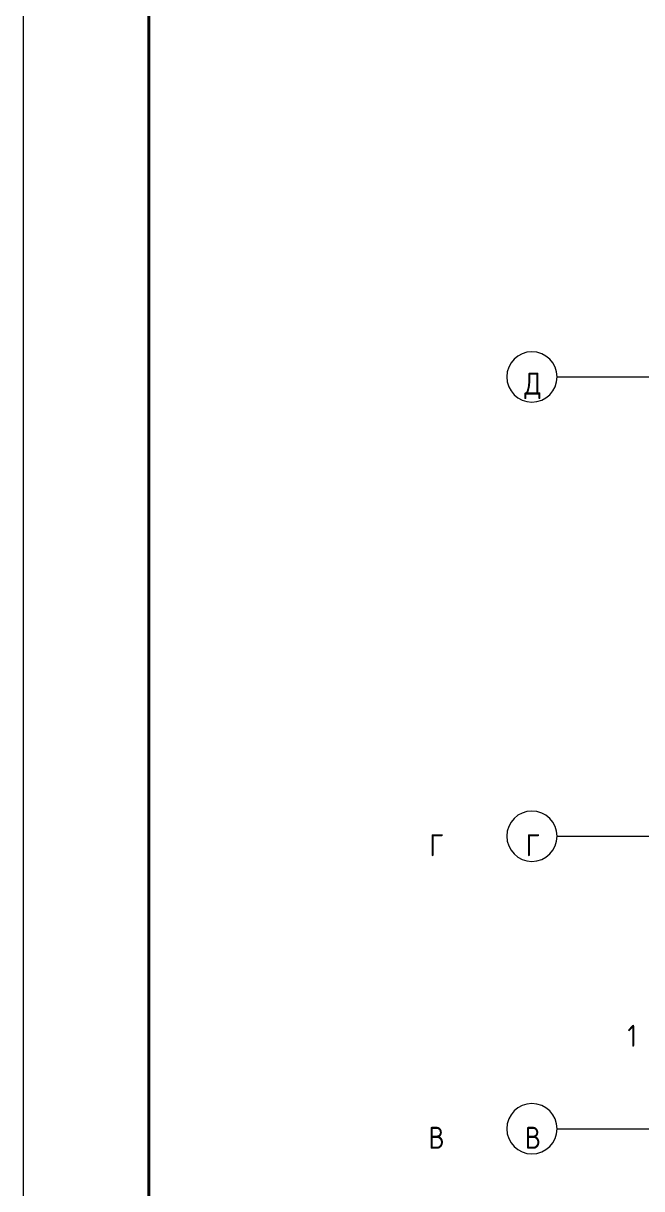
# Model space of a CAD drawing. Header units: millimetres. Extents: x -10178924 to 11692288, y -947381 to 58396.
# Drawn here: x -18603 to -8768, y -84525 to -66004 of the extents above; entities that cross this region are included whole.
import ezdxf

# ---------------------------------------------------------------- set-up
doc = ezdxf.new("R2010")
doc.units = ezdxf.units.MM
doc.linetypes.add('ADSK_Линия сетки', pattern=[25, 20, -2.5, 0, -2.5])
for name, color, linetype, lineweight in [('_0', 7, 'Continuous', 25), ('Оси', 253, 'Continuous', 9), ('Разрезы', 7, 'Continuous', 9), ('ШТРИХОВКА', 252, 'Continuous', 15)]:
    doc.layers.add(name, color=color, linetype=linetype, lineweight=lineweight)
doc.layers.add('PDF _Ramka', color=7, linetype='Continuous')
doc.styles.add('GOST Common', font='GOST_Common.ttf', dxfattribs={"width": 0.9, "height": 350})
doc.styles.add('GOST Common_1', font='GOST_Common.ttf', dxfattribs={"width": 0.9, "height": 250})
doc.styles.add('GOST Common_4', font='GOST_Common.ttf', dxfattribs={"width": 0.9, "height": 200})

# ---------------------------------------------------------------- blocks, each defined once
blk = doc.blocks.new('Ось сетки - Круг_Ø8 мм-8258-План подвала')
at = {"layer": 'Оси', "lineweight": 20}
for start, end in [(360, 180), (180, 360)]:
    blk.add_arc((0, 0), 4, start, end, dxfattribs=at)
blk = doc.blocks.new('оси')
at = {"layer": 'Оси', "linetype": 'ADSK_Линия сетки'}
for p, q in [((-3614, 22400), (62615, 22400)), ((-3614, 15100), (62615, 15100)), ((-3614, 10450), (62615, 10450))]:
    blk.add_line(p, q, dxfattribs=at)
at = {"layer": 'Оси', "lineweight": 20, "xscale": 99.99999999999993, "yscale": 99.99999999999993, "zscale": 99.99999999999993, "rotation": 270}
for p in [(-4014, 22400), (-4014, 15100), (-4014, 10450)]:
    blk.add_blockref('Ось сетки - Круг_Ø8 мм-8258-План подвала', p, dxfattribs=at)
at = {"layer": 'Оси', "char_height": 350, "attachment_point": 5, "line_spacing_factor": 1.022766, "style": 'GOST Common'}
for s, insert, width in [('\\pxqc,t0.25714,0.51429,0.77143,1.02857,1.28571,1.54286,1.8,2.05714,2.31429,2.57143,2.82857,3.08571,3.34286,3.6,3.85714,4.11429,4.37143,4.62857,4.88571,5.14286,5.4,5.65714,5.91429,6.17143,6.42857,6.68571,6.94286,7.2,7.45714,7.71429,7.97143,8.22857;{Д}', (-3999, 22257), 291.6), ('\\pxqc,t0.25714,0.51429,0.77143,1.02857,1.28571,1.54286,1.8,2.05714,2.31429,2.57143,2.82857,3.08571,3.34286,3.6,3.85714,4.11429,4.37143,4.62857,4.88571,5.14286,5.4,5.65714,5.91429,6.17143,6.42857,6.68571,6.94286,7.2,7.45714,7.71429,7.97143,8.22857;{Г}', (-4000, 14957), 232.2), ('\\pxqc,t0.25714,0.51429,0.77143,1.02857,1.28571,1.54286,1.8,2.05714,2.31429,2.57143,2.82857,3.08571,3.34286,3.6,3.85714,4.11429,4.37143,4.62857,4.88571,5.14286,5.4,5.65714,5.91429,6.17143,6.42857,6.68571,6.94286,7.2,7.45714,7.71429,7.97143,8.22857;{В}', (-3999, 10307), 261.9)]:
    blk.add_mtext(s, dxfattribs=dict(at, insert=insert, width=width))
blk = doc.blocks.new('1 этаж')
blk.add_blockref('оси', (-6500, -68905))
at = {"layer": 'Оси', "char_height": 350, "attachment_point": 5, "line_spacing_factor": 1.022766, "style": 'GOST Common_1'}
for s, insert, width in [('\\pxqc,t0.25714,0.51429,0.77143,1.02857,1.28571,1.54286,1.8,2.05714,2.31429,2.57143,2.82857,3.08571,3.34286,3.6,3.85714,4.11429,4.37143,4.62857,4.88571,5.14286,5.4,5.65714,5.91429,6.17143,6.42857,6.68571,6.94286,7.2,7.45714,7.71429,7.97143,8.22857;{Г}', (-12032, -53948), 232.2), ('\\pxqc,t0.25714,0.51429,0.77143,1.02857,1.28571,1.54286,1.8,2.05714,2.31429,2.57143,2.82857,3.08571,3.34286,3.6,3.85714,4.11429,4.37143,4.62857,4.88571,5.14286,5.4,5.65714,5.91429,6.17143,6.42857,6.68571,6.94286,7.2,7.45714,7.71429,7.97143,8.22857;{В}', (-12032, -58598), 261.9)]:
    blk.add_mtext(s, dxfattribs=dict(at, insert=insert, width=width))
at = {"layer": 'Разрезы', "insert": (-8920, -56977), "char_height": 350, "width": 143.2, "attachment_point": 5, "line_spacing_factor": 1.022766, "style": 'GOST Common_4'}
blk.add_mtext('\\pxqc,t2.90286,5.80571,8.70857,11.61143,14.51429,17.41714,20.32,23.22286,26.12571,29.02857,31.93143,34.83429,37.73714,40.64,43.54286,46.44571,49.34857,52.25143,55.15429,58.05714,60.96,63.86286,66.76571,69.66857,72.57143,75.47429,78.37714,81.28,84.18286,87.08571,89.98857,92.89143;{1}', dxfattribs=at)
blk = doc.blocks.new('Рамка')
at = {"layer": 'PDF _Ramka', "lineweight": 20}
blk.add_lwpolyline([(100287, -596749), (100287, -512657), (-18603, -512657), (-18603, -596749)], close=True, dxfattribs=at)
at = {"layer": 'PDF _Ramka', "lineweight": 40}
blk.add_lwpolyline([(99787, -513153), (-16604, -513153), (-16604, -596246), (99787, -596246)], close=True, dxfattribs=at)

msp = doc.modelspace()

# ---------------------------------------------------------------- block references
at = {"layer": '_0'}
msp.add_blockref('Рамка', (0, 479185.1), dxfattribs=at)
at = {"layer": 'ШТРИХОВКА'}
msp.add_blockref('1 этаж', (0, -25118), dxfattribs=at)

doc.saveas('drawing.dxf')
